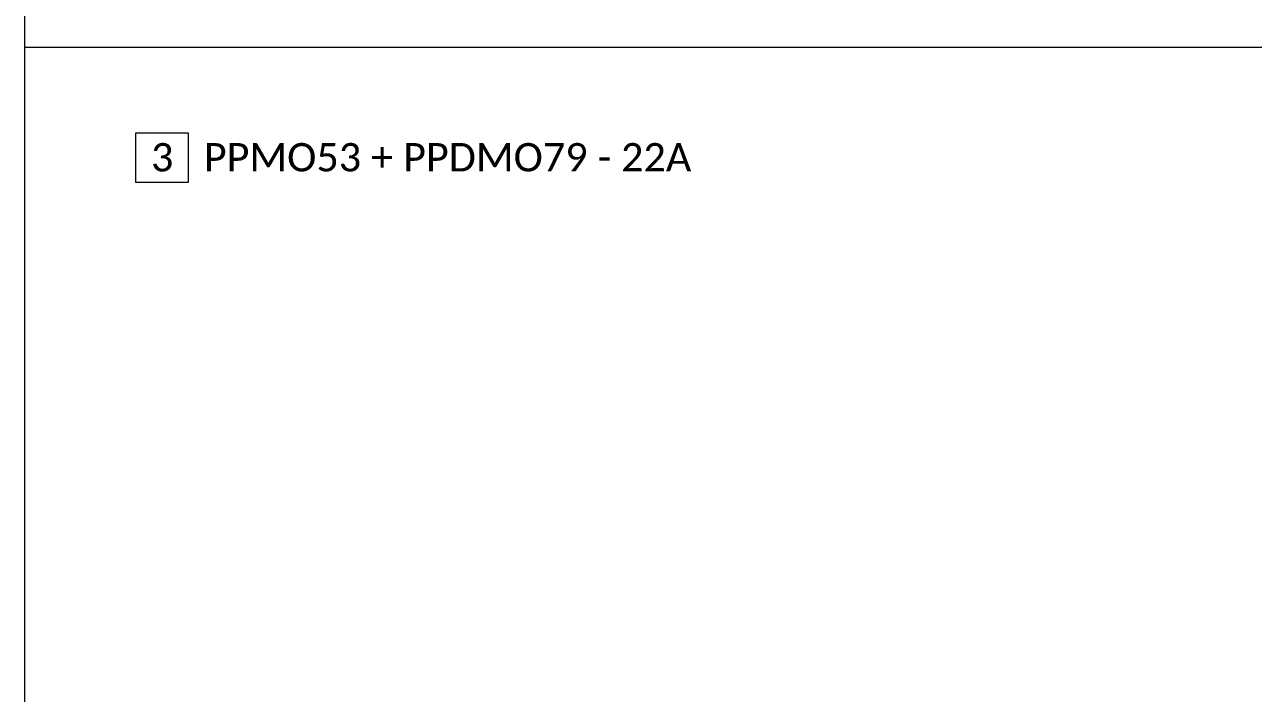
# Model space of a CAD drawing. Header units: millimetres. Extents: x 0 to 7790, y 0 to 17467.
# Drawn here: x 6245 to 6896, y 6836 to 7190 of the extents above; entities that cross this region are included whole.
import ezdxf

# ---------------------------------------------------------------- set-up
doc = ezdxf.new("R2010")
doc.units = ezdxf.units.MM
doc.layers.add('_MB_ramka_0.15', color=124, linetype='Continuous', lineweight=15)
doc.layers.add('_MB_tekst_0.25', color=40, linetype='Continuous', lineweight=25)
doc.styles.add('_MB_Calibri_Light_2.5', font='calibril.ttf', dxfattribs={"height": 2.5})

msp = doc.modelspace()

# ---------------------------------------------------------------- linework, layer by layer
at = {"layer": '_MB_ramka_0.15'}
msp.add_line((6245, 8045), (6245, 5445), dxfattribs=at)
msp.add_lwpolyline([(6245, 7178.33), (7745, 7178.33)], dxfattribs=at)
msp.add_lwpolyline([(6303.726, 7106.73), (6331.726, 7106.73), (6331.726, 7132.73), (6303.726, 7132.73)], close=True, dxfattribs=at)

# ---------------------------------------------------------------- texts
at = {"layer": '_MB_tekst_0.25', "char_height": 15, "style": '_MB_Calibri_Light_2.5'}
for s, insert, width, attachment_point in [('{\\fCalibri Light|b0|i0|c238|p34;3}', (6317.873, 7119.888), 19.52774, 5), ('PPMO53 + PPDMO79 - 22A', (6339.913, 7119.888), 358.55138, 4)]:
    msp.add_mtext(s, dxfattribs=dict(at, insert=insert, width=width, attachment_point=attachment_point))

doc.saveas('drawing.dxf')
